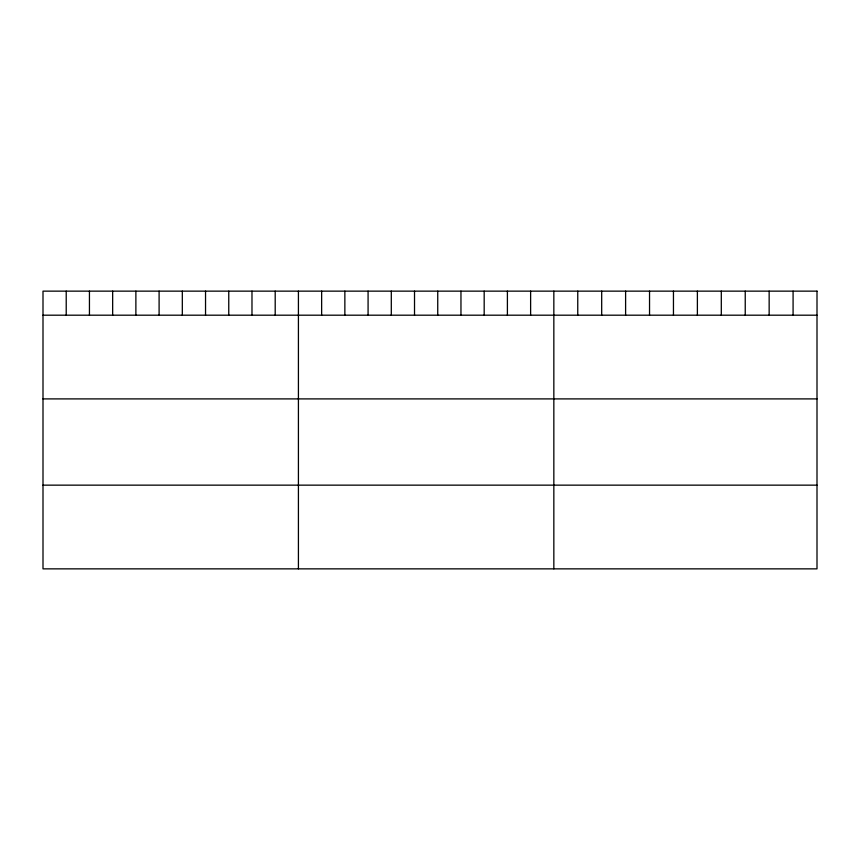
<?xml version="1.0" encoding="UTF-8"?>
<svg xmlns="http://www.w3.org/2000/svg" width="860" height="860" viewBox="0 0 860 860"><rect width="100%" height="100%" fill="white"/><g stroke="black" fill="none" stroke-linecap="round" stroke-linejoin="round"><path stroke-width="1.29" d="M43 315.19L817 315.19M43 398.9L817 398.9M43 485.147L817 485.147M793.081 291.142L793.081 315.19M769.152 291.142L769.152 315.19M745.233 291.142L745.233 315.19M721.303 291.142L721.303 315.19M697.385 291.142L697.385 315.19M673.455 291.142L673.455 315.19M649.537 291.142L649.537 315.19M625.607 291.142L625.607 315.19M601.688 291.142L601.688 315.19M577.759 291.142L577.759 315.19M553.84 291.142L553.84 568.858M530.62 291.142L530.62 315.19M507.4 291.142L507.4 315.19M484.18 291.142L484.18 315.19M460.96 291.142L460.96 315.19M437.74 291.142L437.74 315.19M414.52 291.142L414.52 315.19M391.3 291.142L391.3 315.19M368.08 291.142L368.08 315.19M344.86 291.142L344.86 315.19M321.64 291.142L321.64 315.19M298.42 291.142L298.42 568.858M275.2 291.142L275.2 315.19M251.98 291.142L251.98 315.19M228.76 291.142L228.76 315.19M205.54 291.142L205.54 315.19M182.32 291.142L182.32 315.19M159.1 291.142L159.1 315.19M135.88 291.142L135.88 315.19M112.66 291.142L112.66 315.19M89.44 291.142L89.44 315.19M66.22 291.142L66.22 315.19M817 291.142L43 291.142L43 568.858L817 568.858L817 291.142"/></g></svg>
